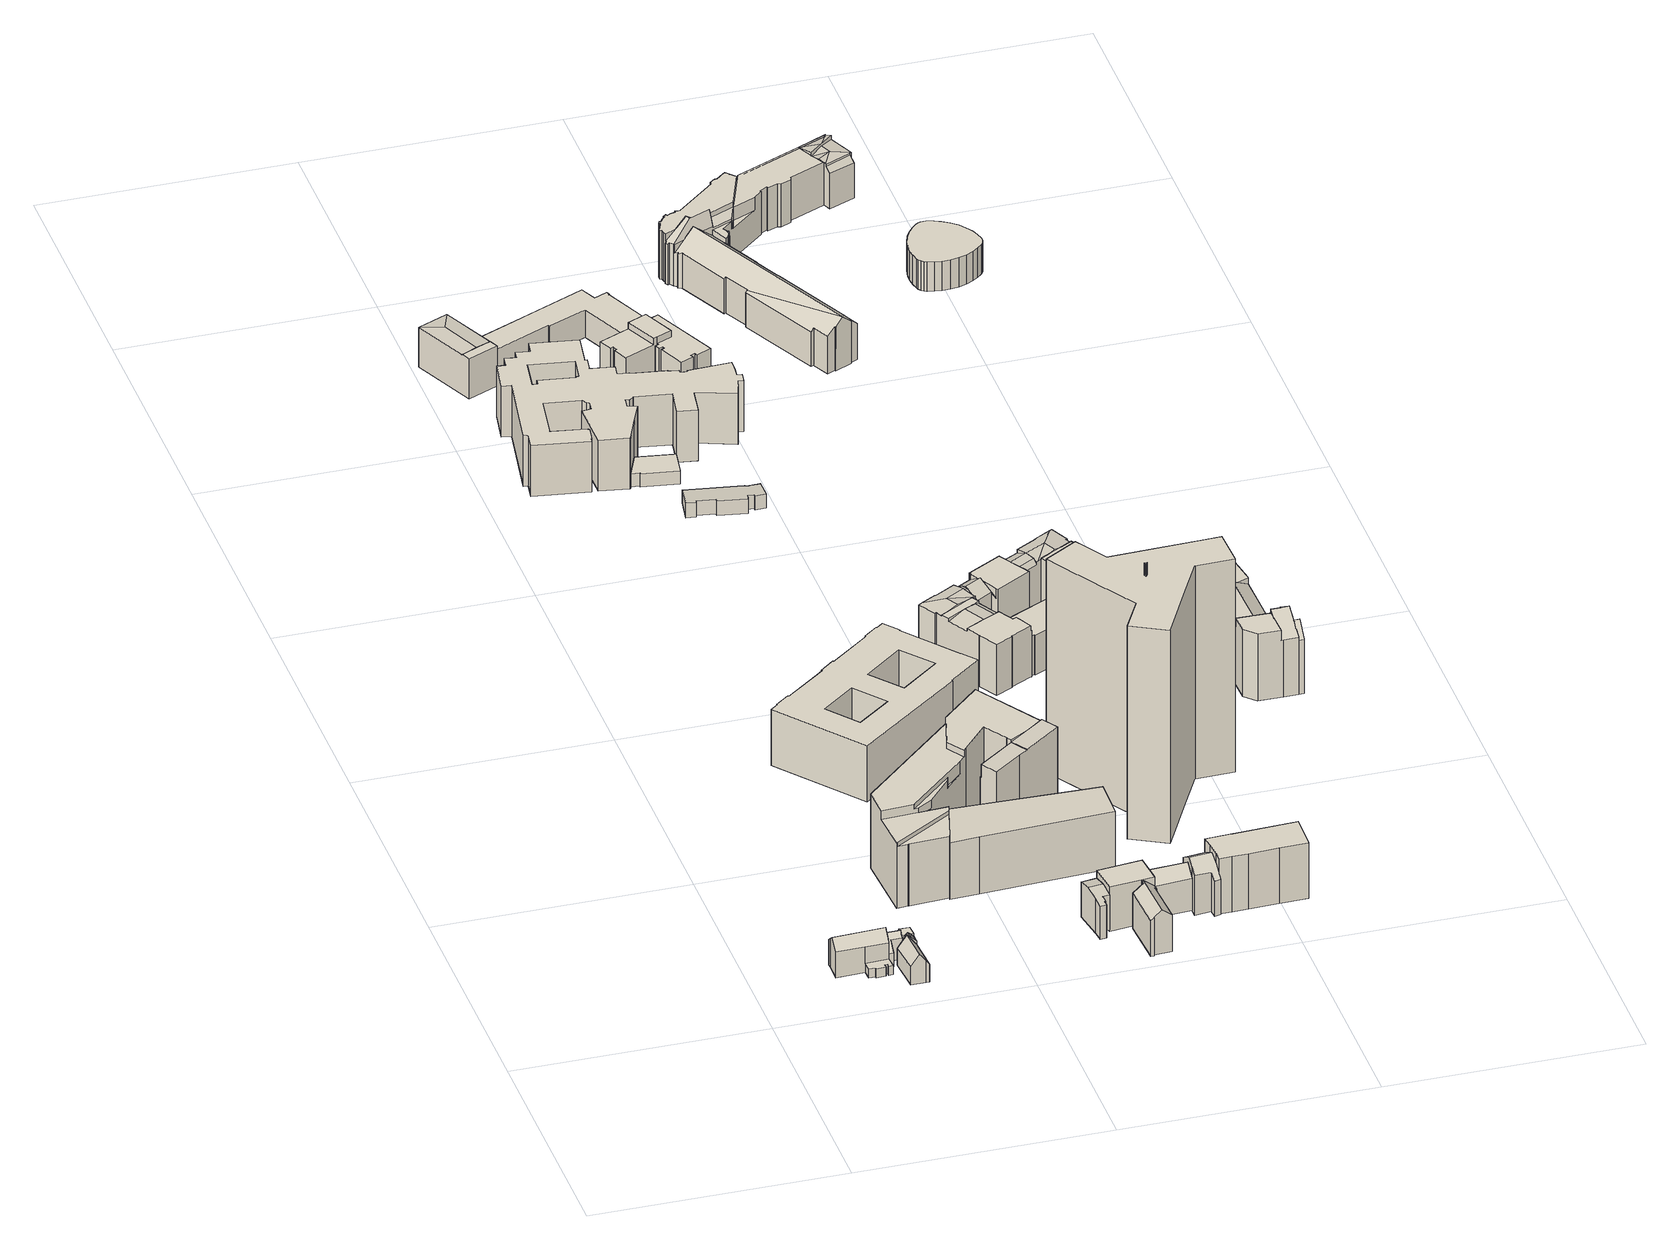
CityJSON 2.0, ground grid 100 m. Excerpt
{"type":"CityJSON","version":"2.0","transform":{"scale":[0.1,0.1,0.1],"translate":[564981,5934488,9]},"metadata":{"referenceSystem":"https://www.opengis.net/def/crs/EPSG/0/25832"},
"CityObjects":{
"building1":{"type":"Building","attributes":{"Gemeindeschluessel":"02100108","Geometrietyp2DReferenz":"3000","measuredHeight":14.69,"function":"31001_2010","roofType":"3100","storeysAboveGround":3},"address":[{"Country":"Germany","Locality":"Hamburg","ThoroughfareName":"Dragonerstall","ThoroughfareNumber":"11"}],"geometry":[{"type":"Solid","lod":"2","boundaries":[[[[0,1,2,3,4,5,6,7,8,9]],[[10,11,12,13]],[[8,14,15,9]],[[16,7,6,17]],[[17,6,5,18]],[[18,5,4,19]],[[19,4,3,20]],[[20,3,2,21]],[[21,2,1,22]],[[22,1,0,23]],[[24,25,10,13,26,27,16,17,18,19,20,21,22,23]],[[24,23,0,9,15,28]],[[16,27,29,14,8,7]],[[27,26,30,31,29]],[[30,26,13,12]],[[32,25,24,28]],[[10,25,32,33,11]],[[31,30,12,11,33]],[[31,33,32,28,15,14,29]]]]}]},
"building2":{"type":"Building","attributes":{"Gemeindeschluessel":"02100108","Geometrietyp2DReferenz":"3000","measuredHeight":12.44,"function":"31001_1010","roofType":"3100","storeysAboveGround":2},"address":[{"Country":"Germany","Locality":"Hamburg","ThoroughfareName":"Bäckerbreitergang","ThoroughfareNumber":"50"}],"geometry":[{"type":"Solid","lod":"2","boundaries":[[[[34,35,36,37,38]],[[39,37,36,40]],[[40,36,35,41]],[[42,43,39,40,41]],[[38,37,39,43,44]],[[44,43,42,45]],[[42,41,35,34,45]],[[44,45,34,38]]]]}]},
"building3":{"type":"Building","attributes":{"Gemeindeschluessel":"02100108","Geometrietyp2DReferenz":"3000","measuredHeight":11.2,"function":"31001_1010","roofType":"3100","storeysAboveGround":3},"address":[{"Country":"Germany","Locality":"Hamburg","ThoroughfareName":"Dragonerstall","ThoroughfareNumber":"9"}],"geometry":[{"type":"Solid","lod":"2","boundaries":[[[[46,47,48,49,50]],[[51,52,53,54]],[[55,56,57,58,47,59,60,61,52]],[[52,62,53]],[[51,63,64,52]],[[63,55,64]],[[65,66,55,63]],[[66,67,55]],[[68,60,59]],[[47,58,48]],[[67,56,55]],[[52,61,62]],[[69,70,71,72]],[[73,65,63,51,54,74]],[[75,76,69,72,77,78,73,74]],[[50,49,77,72,71]],[[75,74,54,53,62,61]],[[73,78,57,56,67,66,65]],[[55,52,64]],[[78,77,49,48,58,57]],[[70,69,76,79]],[[76,75,61,60,68,79]],[[59,47,46]],[[70,79,68,59,46,50,71]]]]}]},
"building4":{"type":"Building","attributes":{"Gemeindeschluessel":"02100108","Geometrietyp2DReferenz":"3000","measuredHeight":35.33,"function":"31001_2070","roofType":"1000","storeysAboveGround":9},"address":[{"Country":"Germany","Locality":"Hamburg","ThoroughfareName":"Valentinskamp","ThoroughfareNumber":"61"}],"geometry":[{"type":"Solid","lod":"2","boundaries":[[[[80,81,82,83,84,85,86,87]],[[88,89,90,91,92]],[[93,94,95,96,97]],[[98,99,100,101,102]],[[103,104,105,106,107,108]],[[109,110,111]],[[112,113,114,115,116]],[[117,118,119,120]],[[120,119,121,122]],[[122,121,123,124]],[[104,125,126,105]],[[86,127,128,87]],[[129,85,84,130]],[[130,84,83,131]],[[131,83,82,132]],[[132,82,81,133]],[[133,81,80,134]],[[110,91,90,111]],[[103,89,88,125,104]],[[135,136,137,138]],[[139,140,136,135]],[[112,97,96,113]],[[141,94,93,142]],[[101,143,102]],[[101,100,144]],[[145,108,107,146]],[[146,107,106,147]],[[148,116,115,149]],[[150,128,127,151,126,125,152]],[[153,150,152,154,118,117]],[[138,137,155,156,124,123]],[[144,100,99,157,156,155]],[[158,159,140,139,160,109,111,90,89,103,108,145]],[[141,142,148,149,161,162,158,145,146,147,163,129,130,131,132,133,134,153,117,120,122,124,156,157]],[[160,139,135,138,123,121,119,118,154,164]],[[165,166,167,143,101,144,155,137,136,140,159]],[[161,149,115,114,167,166]],[[113,96,95,98,102,143,167,114]],[[148,142,93,97,112,116]],[[141,157,99,98,95,94]],[[166,165,162,161]],[[165,159,158,162]],[[153,134,80,87,128,150]],[[129,163,151,127,86,85]],[[163,147,106,105,126,151]],[[152,125,88,92,164,154]],[[160,164,92,91,110,109]]]]}]},
"building5":{"type":"Building","attributes":{"Gemeindeschluessel":"02100108","Geometrietyp2DReferenz":"3000","measuredHeight":27.3,"function":"31001_2070","roofType":"1000","storeysAboveGround":7},"address":[{"Country":"Germany","Locality":"Hamburg","ThoroughfareName":"Valentinskamp","ThoroughfareNumber":"65"}],"geometry":[{"type":"Solid","lod":"2","boundaries":[[[[168,169,170,171]],[[171,170,172,173]],[[173,172,174,175]],[[176,177,178,179]],[[179,178,180,181]],[[181,180,182,183]],[[183,182,184,185]],[[186,187,169,168]],[[188,189,190,191]],[[177,176,191,190]],[[185,184,187,186]],[[189,188,175,174]],[[175,188,191,176,179,181,183,185,186,168,171,173]],[[189,174,172,170,169,187,184,182,180,178,177,190]]]]}]},
"building6":{"type":"Building","attributes":{"Gemeindeschluessel":"02100108","Geometrietyp2DReferenz":"3000","measuredHeight":16.18,"function":"31001_1010","roofType":"3100","storeysAboveGround":4},"address":[{"Country":"Germany","Locality":"Hamburg","ThoroughfareName":"Valentinskamp","ThoroughfareNumber":"39"}],"geometry":[{"type":"Solid","lod":"2","boundaries":[[[[192,193,194,195]],[[196,197,198,199]],[[199,198,200,201]],[[201,200,202,203]],[[194,196,199,201,203,204,205,206,195]],[[202,200,198,197,193,192,207,208,209]],[[195,206,210,207,192]],[[202,209,204,203]],[[193,197,196,194]],[[205,204,209,208,211]],[[210,206,205,211]],[[210,211,208,207]]]]}]},
"building7":{"type":"Building","attributes":{"Gemeindeschluessel":"02100108","Geometrietyp2DReferenz":"3000","measuredHeight":24.18,"function":"31001_3010","roofType":"1000","storeysAboveGround":3},"address":[{"Country":"Germany","Locality":"Hamburg","ThoroughfareName":"Dammtorwall","ThoroughfareNumber":"30"}],"geometry":[{"type":"Solid","lod":"2","boundaries":[[[[212,213,214,215,216,217,218,219,220,221,222,223,224,225,226,227,228,229,230,231,232,233,234],[235,236,237,238],[239,240,241,242]],[[243,244,245,246,247,248,249,250,251,252,253,254,255,256,257,258,259,260,261,262,263,264,265],[266,267,268,269],[270,271,272,273]],[[265,264,213,212]],[[264,263,214,213]],[[263,262,215,214]],[[262,261,216,215]],[[261,260,217,216]],[[260,259,218,217]],[[259,258,219,218]],[[258,257,220,219]],[[257,256,221,220]],[[256,255,222,221]],[[255,254,223,222]],[[254,253,224,223]],[[253,252,225,224]],[[252,251,226,225]],[[251,250,227,226]],[[250,249,228,227]],[[249,248,229,228]],[[248,247,230,229]],[[247,246,231,230]],[[246,245,232,231]],[[245,244,233,232]],[[244,243,234,233]],[[243,265,212,234]],[[269,268,236,235]],[[268,267,237,236]],[[267,266,238,237]],[[266,269,235,238]],[[273,272,240,239]],[[272,271,241,240]],[[271,270,242,241]],[[270,273,239,242]]]]}]},
"building8":{"type":"Building","attributes":{"Gemeindeschluessel":"02100108","Geometrietyp2DReferenz":"3000","measuredHeight":18.94,"function":"31001_1010","roofType":"1000","storeysAboveGround":4},"address":[{"Country":"Germany","Locality":"Hamburg","ThoroughfareName":"Valentinskamp","ThoroughfareNumber":"38"}],"geometry":[{"type":"Solid","lod":"2","boundaries":[[[[274,275,276,277]],[[277,276,278,279]],[[279,278,280,281]],[[281,280,282,283]],[[275,274,284,285]],[[285,284,283,282]],[[283,284,274,277,279,281]],[[285,282,280,278,276,275]]]]}]},
"building9":{"type":"Building","attributes":{"Gemeindeschluessel":"02100108","Geometrietyp2DReferenz":"3000","measuredHeight":18.86,"function":"31001_1010","roofType":"3100","storeysAboveGround":5},"address":[{"Country":"Germany","Locality":"Hamburg","ThoroughfareName":"Valentinskamp","ThoroughfareNumber":"38b"}],"geometry":[{"type":"Solid","lod":"2","boundaries":[[[[286,287,288,289]],[[289,288,290,279]],[[277,291,292,293]],[[293,292,294,295]],[[296,297,298,299]],[[300,296,299,286,289,279,277,293,295,301]],[[302,303,300,301,304]],[[304,301,295,294]],[[287,286,299,298]],[[297,296,300,303]],[[277,279,290,305,291]],[[304,294,292,291,305,302]],[[297,303,302,305,290,288,287,298]]]]}]},
"building10":{"type":"Building","attributes":{"Gemeindeschluessel":"02100108","Geometrietyp2DReferenz":"3000","measuredHeight":17.81,"function":"31001_1120","roofType":"3100","storeysAboveGround":4},"address":[{"Country":"Germany","Locality":"Hamburg","ThoroughfareName":"Valentinskamp","ThoroughfareNumber":"34"}],"geometry":[{"type":"Solid","lod":"2","boundaries":[[[[306,307,308,309]],[[310,311,309,308,312]],[[313,314,307,306,315]],[[315,306,309,311]],[[312,308,307,314]],[[315,311,310,313]],[[312,314,313,310]]]]}]},
"building11":{"type":"Building","attributes":{"Gemeindeschluessel":"02100106","Geometrietyp2DReferenz":"3000","measuredHeight":5.63,"function":"31001_3020","roofType":"1000","storeysAboveGround":1},"address":[{"Country":"Germany","Locality":"Hamburg","ThoroughfareName":"Jungiusstraße"}],"geometry":[{"type":"Solid","lod":"2","boundaries":[[[[316,317,318,319]],[[319,318,320,321]],[[321,320,322,323]],[[323,322,324,325]],[[325,324,326,327]],[[317,316,327,326]],[[327,316,319,321,323,325]],[[317,326,324,322,320,318]]]]}]},
"building12":{"type":"Building","attributes":{"name":"Fakultät für Mathematik, Informatik und Naturwissenschaften","Gemeindeschluessel":"02100106","Geometrietyp2DReferenz":"3000","measuredHeight":21.93,"function":"31001_3020","roofType":"1000","storeysAboveGround":4},"address":[{"Country":"Germany","Locality":"Hamburg","ThoroughfareName":"Jungiusstraße","ThoroughfareNumber":"9"}],"geometry":[{"type":"Solid","lod":"2","boundaries":[[[[328,329,330,331]],[[329,332,333,330]],[[334,335,331,330,333,336,337,338,339,340,341,342,343,344,345,346,347,348,349,350,351,352,353,354,355,356,357,358,359,360,361,362,363,364,365,366,367,368,369,370,371,372,373,374,375,376,377,378,379,380,381,382,383,384,385,386,387,388,389,390,391],[392,393,394,395,396,397,398,399]],[[400,401,402,403,404,405,406,407,408,409,410,411,412,413,414,415,416,417,418,419,420,421,422,423,424,425,426,427,428,429,430,431,432,433,434,435,436,437,438,439,440,441,442,443,444,445,446,447,448,449,450,451,452,453,454,455,332,329,328,456,457],[458,459,460,461,462,463,464,465]],[[457,456,335,334]],[[456,328,331,335]],[[332,455,336,333]],[[455,454,337,336]],[[454,453,338,337]],[[453,452,339,338]],[[452,451,340,339]],[[451,450,341,340]],[[450,449,342,341]],[[449,448,343,342]],[[448,447,344,343]],[[447,446,345,344]],[[446,445,346,345]],[[445,444,347,346]],[[444,443,348,347]],[[443,442,349,348]],[[442,441,350,349]],[[441,440,351,350]],[[440,439,352,351]],[[439,438,353,352]],[[438,437,354,353]],[[437,436,355,354]],[[436,435,356,355]],[[435,434,357,356]],[[434,433,358,357]],[[433,432,359,358]],[[432,431,360,359]],[[431,430,361,360]],[[430,429,362,361]],[[429,428,363,362]],[[428,427,364,363]],[[427,426,365,364]],[[426,425,366,365]],[[425,424,367,366]],[[424,423,368,367]],[[423,422,369,368]],[[422,421,370,369]],[[421,420,371,370]],[[420,419,372,371]],[[419,418,373,372]],[[418,417,374,373]],[[417,416,375,374]],[[416,415,376,375]],[[415,414,377,376]],[[414,413,378,377]],[[413,412,379,378]],[[412,411,380,379]],[[411,410,381,380]],[[410,409,382,381]],[[409,408,383,382]],[[408,407,384,383]],[[407,406,385,384]],[[406,405,386,385]],[[405,404,387,386]],[[404,403,388,387]],[[403,402,389,388]],[[402,401,390,389]],[[401,400,391,390]],[[400,457,334,391]],[[465,464,393,392]],[[464,463,394,393]],[[463,462,395,394]],[[462,461,396,395]],[[461,460,397,396]],[[460,459,398,397]],[[459,458,399,398]],[[458,465,392,399]]]]}]},
"building13":{"type":"Building","attributes":{"Gemeindeschluessel":"02100108","Geometrietyp2DReferenz":"3000","measuredHeight":20.85,"function":"31001_1010","roofType":"3100","storeysAboveGround":5},"address":[{"Country":"Germany","Locality":"Hamburg","ThoroughfareName":"Valentinskamp","ThoroughfareNumber":"32"}],"geometry":[{"type":"Solid","lod":"2","boundaries":[[[[466,467,468,469]],[[470,471,472,473]],[[474,475,476,477]],[[477,476,478,479]],[[466,469,480,470,473,481,474,477,479]],[[478,476,475,482,483,484,468,467]],[[482,475,474,481]],[[481,473,472,483,482]],[[478,467,466,479]],[[480,469,468,484,485]],[[471,470,480,485]],[[471,485,484,483,472]]]]}]},
"building14":{"type":"Building","attributes":{"Gemeindeschluessel":"02100106","Geometrietyp2DReferenz":"3000","measuredHeight":18.87,"function":"31001_3020","roofType":"1000","storeysAboveGround":4},"address":[{"Country":"Germany","Locality":"Hamburg","ThoroughfareName":"Jungiusstraße","ThoroughfareNumber":"11"}],"geometry":[{"type":"Solid","lod":"2","boundaries":[[[[486,487,488,489]],[[490,491,492,493]],[[494,495,496,497]],[[497,496,498,499]],[[500,501,502,503]],[[503,502,504,505]],[[505,504,506,507]],[[507,506,508,509]],[[509,508,510,511]],[[512,513,514]],[[515,516,517,518,519,520]],[[487,521,522,523,524,525,526,488]],[[527,528,529,530,531,532,533,534]],[[535,514,513,536]],[[537,516,515]],[[520,519,538]],[[539,518,517,540]],[[541,542,543,544]],[[544,543,545,546]],[[547,548,549,550]],[[551,524,523,552]],[[552,523,522,553]],[[553,522,521,554]],[[554,521,487,486]],[[555,531,530,556]],[[556,530,529,557]],[[525,527,534,526]],[[558,559,560,561]],[[562,563,564,565]],[[565,564,566,567]],[[567,566,568,569]],[[569,568,570,571]],[[571,570,572,573]],[[573,572,574,575]],[[575,574,576,577]],[[577,576,578,579]],[[579,578,559,558]],[[537,515,580,512,514]],[[581,513,512,580,520,538,582,583]],[[540,517,516,537,514,535]],[[562,565,567,569,571,573,575,577,579,558,561,584,551,552,553,554,486,489,585,490,493,586,547,550,587,539,540,535,536,588,589,541,544,546,590,591,494,497,499,500,503,505,507,509,511,592]],[[593,549,548,594,492,491,595,510,508,506,504,502,501,498,496,495,596,597,598,599,600]],[[601,602,545,543,542,603]],[[604,605,555,556,557,560,559,578,576,574,572,570,568,566,564,563]],[[588,536,513,581]],[[600,599,589,588,581]],[[549,593,583,582,587,550]],[[545,602,590,546]],[[601,603,598,597]],[[594,548,547,586]],[[597,596,591,590,602,601]],[[492,594,586,493]],[[498,501,500,499]],[[605,604,592,511,510]],[[604,563,562,592]],[[584,561,560,557,529,528]],[[510,595,532,531,555,605]],[[490,585,533,532,595,491]],[[596,495,494,591]],[[551,584,528,527,525,524]],[[585,489,488,526,534,533]],[[541,589,599,598,603,542]],[[593,600,581,583]],[[539,587,582,538,519,518]],[[515,520,580]]]]}]},
"building15":{"type":"Building","attributes":{"Gemeindeschluessel":"02100106","Geometrietyp2DReferenz":"3000","measuredHeight":6.31,"function":"31001_3060","roofType":"1000","storeysAboveGround":2},"address":[{"Country":"Germany","Locality":"Hamburg","ThoroughfareName":"Jungiusstraße","ThoroughfareNumber":"3"}],"geometry":[{"type":"Solid","lod":"2","boundaries":[[[[606,607,608,609]],[[609,608,610,611]],[[611,610,612,613]],[[613,612,614,615]],[[615,614,616,617]],[[618,619,620,621]],[[621,620,622,623]],[[624,625,626,627]],[[628,629,630,631]],[[632,633,634,635]],[[626,625,634,633,622,620,619,636,616,614,612,610,608,607,630,629]],[[637,618,621,623,632,635,624,627,628,631,606,609,611,613,615,617]],[[628,627,626,629]],[[624,635,634,625]],[[632,623,622,633]],[[618,637,636,619]],[[637,617,616,636]],[[606,631,630,607]]]]}]},
"building16":{"type":"Building","attributes":{"Gemeindeschluessel":"02100108","Geometrietyp2DReferenz":"3000","measuredHeight":23.85,"function":"31001_1120","roofType":"1000","storeysAboveGround":7},"address":[{"Country":"Germany","Locality":"Hamburg","ThoroughfareName":"Valentinskamp","ThoroughfareNumber":"30"}],"geometry":[{"type":"Solid","lod":"2","boundaries":[[[[638,639,640,641]],[[642,643,644,645]],[[645,644,646,647]],[[647,646,648,649]],[[649,648,650,651]],[[652,653,654,655]],[[650,648,646,644,643,656,640,639,654,653]],[[657,642,645,647,649,651,652,655,638,641]],[[652,651,650,653]],[[642,657,656,643]],[[657,641,640,656]],[[638,655,654,639]]]]}]},
"building17":{"type":"Building","attributes":{"Gemeindeschluessel":"02100108","Geometrietyp2DReferenz":"3000","measuredHeight":97.2,"function":"31001_2010","roofType":"1000","storeysAboveGround":26},"address":[{"Country":"Germany","Locality":"Hamburg","ThoroughfareName":"Dammtorwall","ThoroughfareNumber":"15"}],"geometry":[{"type":"Solid","lod":"2","boundaries":[[[[658,659,660]],[[661,662,663,664]],[[665,666,667,668]],[[669,660,659,670]],[[670,659,658,671]],[[671,658,660,669]],[[672,673,674,675]],[[676,677,678,679,680,681,662,661]],[[665,682,683,684,685,686,687,688,689,666]],[[690,691,692,693,673,672,694,695,696,697]],[[685,684,683,682,665,668,678,677,676,661,664,698,697,696,695,694,672,675]],[[681,680,679,667,666,689,688,687,686,674,673,693,692,691,690,699,663,662],[670,671,669]],[[685,675,674,686]],[[667,679,678,668]],[[699,690,697,698,664,663]]]]}]},
"building18":{"type":"Building","attributes":{"name":"Finanzamt","Gemeindeschluessel":"02100108","Geometrietyp2DReferenz":"3000","measuredHeight":22.95,"function":"31001_3010","roofType":"1000","storeysAboveGround":5},"address":[{"Country":"Germany","Locality":"Hamburg","ThoroughfareName":"Dammtorwall","ThoroughfareNumber":"16"}],"geometry":[{"type":"Solid","lod":"2","boundaries":[[[[700,701,702,703,704,705,706,707]],[[705,708,709,710,711,712,706]],[[713,714,715,716,717,718,719,720,721,722,703,723]],[[724,725,726,727,714,728]],[[729,730,708,705]],[[704,721,729,705]],[[731,732,733,734,735,736,737,738,739,740,741,742,743,725,744]],[[726,742,745,746,716,727]],[[747,748,749,750]],[[751,752,753,754,755,756,757,758,759]],[[760,761,762,763,752,748,747]],[[764,765,766,762,761]],[[745,767,768,746]],[[769,770,771]],[[772,773,774,775,776,777,778]],[[779,780,781,782,783,774,773]],[[784,785,786,781,780]],[[787,788,789,790,791,792,793]],[[782,794,786,795,796,789,788]],[[797,798,799,800,789,796]],[[800,801,802,803,804,805,790,789]],[[806,807,808,809,810,811,812,813,814,815,816,817]],[[818,819,820,821,822,823,810,809]],[[810,823,824,825,826,827,811]],[[828,829,830]],[[831,701,700,832]],[[832,700,707,833]],[[834,712,711,835]],[[702,723,703]],[[721,720,729]],[[714,713,728]],[[724,744,725]],[[771,737,736,769]],[[836,735,734,837]],[[837,734,733,838]],[[838,733,732,839]],[[839,732,731,840]],[[841,758,757,842]],[[766,765,843]],[[829,843,765,764,830]],[[828,844,843,829]],[[845,846,847,848]],[[848,847,849,778,850]],[[778,849,772]],[[755,851,756]],[[852,853,846,845]],[[854,855,856,857]],[[857,856,858,859]],[[859,858,860,861]],[[862,863,864,865]],[[865,864,866,867]],[[850,778,777,868]],[[868,777,776,869]],[[870,792,791,871]],[[785,795,786]],[[798,872,799]],[[801,873,802]],[[826,874,827]],[[812,875,813]],[[876,805,804,877]],[[877,804,803,878]],[[879,816,815,880]],[[880,815,814,881]],[[882,808,807,883]],[[884,806,817,885]],[[886,822,821,887]],[[887,821,820,888]],[[888,820,819,889]],[[889,819,818,890]],[[891,825,824,892]],[[893,894,895,896]],[[897,898,899,840,731,744,724,728,713,723,702,701,831]],[[900,901,902,903,797,796,795,785,784,904]],[[854,905,906,907,883,807,806,884,908,909,855]],[[910,911,912,881,814,813,875,913,872,798,797,903]],[[709,708,730,729,720,830,764,761,760,747,750,710]],[[887,888,889,890,914,882,883,907,906,905,854,857,859,861,915,916,836,837,838,839,840,899,898,897,831,832,833,917,834,835,918,919,841,842,920,852,845,848,850,868,869,921,870,871,922,876,877,878,923,924,925,891,892,926,886],[912,911,910,903,902,901,900,927,893,896,928,929,930,931,932,933,934,935,936,862,865,867,937,938,939,940,879,880,881]],[[941,766,843,844,942,943,944,945,754,753]],[[866,864,863,946,947,948,860,858,856,855,909,908,884,885,949,950,951]],[[711,710,750,749,759,758,841,919,918,835]],[[932,931,930,929,942,844,828,830,720,719]],[[718,768,767,740,739,935,934,933,932,719]],[[752,751,759,749,748]],[[739,738,946,863,862,936,935]],[[836,916,915,861,860,948,770,769,736,735]],[[763,762,766,941,753,752]],[[951,950,949,885,817,816,879,940,939,938,937]],[[774,783,782,788,787,793,775]],[[802,873,952,874,826,825,891,925,924,923,878,803]],[[928,896,895,953,943,942,929]],[[823,822,886,926,892,824]],[[882,914,890,818,809,808]],[[811,827,954,812]],[[955,801,800,799]],[[791,790,805,876,922,871]],[[781,786,794,782]],[[773,779,773,772]],[[776,775,793,792,870,921,869]],[[867,866,951,937]],[[953,956,945,944,943]],[[957,894,893,927,900,904]],[[958,904,784,780,779]],[[945,959,755,754]],[[757,756,851,853,852,920,842]],[[737,771,770,948,947,946,738]],[[741,740,767,745,742]],[[743,742,726,725]],[[727,716,715,714]],[[746,768,718,717,716]],[[722,721,704,703]],[[707,706,712,834,917,833]],[[913,875,812,954,827,874,952,873,801,955,799,872]],[[853,851,755,959,945,956,953,895,894,957,904,958,779,773,772,849,847,846]]]]}]},
"building19":{"type":"Building","attributes":{"name":"Bucerius Law School","Gemeindeschluessel":"02100108","Geometrietyp2DReferenz":"3000","measuredHeight":24.44,"function":"31001_3020","roofType":"3100","storeysAboveGround":3},"address":[{"Country":"Germany","Locality":"Hamburg","ThoroughfareName":"Jungiusstraße","ThoroughfareNumber":"6"}],"geometry":[{"type":"Solid","lod":"2","boundaries":[[[[960,961,962,963,964,965,966]],[[963,967,968,969]],[[962,970,967,963]],[[971,972,973,974,970]],[[975,976,977,978,979,980,981,982]],[[983,984,985,986]],[[987,983,986]],[[988,989,990]],[[991,992,988,990]],[[993,994,995,996,988,997]],[[998,999,1000,1001]],[[1002,984,983]],[[1003,989,988,996]],[[1004,1005,1006,1007]],[[1008,1009,1010,1011]],[[1011,1010,1012,1013]],[[1014,1015,1016,1017]],[[1017,1016,1018,1019]],[[1020,1021,1022,1023]],[[1023,1022,1024,1025]],[[1025,1024,1026,1027]],[[1027,1026,1028,1029]],[[966,965,1030]],[[1031,1032,1033,1034]],[[1034,1033,1035,1036]],[[1037,1038,1039,1040]],[[1041,1042,1043,1044,1045]],[[1046,1047,1048,1049]],[[1050,1051,1052,1053]],[[1053,1052,1054,1055]],[[970,974,967]],[[1056,1057,1058,1059]],[[1059,1058,1060,1061]],[[1061,1060,1062,1063]],[[1063,1062,1064,1065]],[[1065,1064,1066,1067]],[[1067,1066,1068,1069]],[[1069,1068,1070,1071]],[[1071,1070,1072,1073]],[[1074,1075,1076,1077]],[[1077,1076,1078,1079]],[[1079,1078,1080,1081]],[[1082,979,978,1083]],[[1083,978,977,1084]],[[1084,977,976,1085]],[[1085,976,975,1086]],[[1086,975,982,1087]],[[1088,1089,1090,1091]],[[1091,1090,1092,1093]],[[1093,1092,1094,1095]],[[1095,1094,1096,1097]],[[1098,1099,1100,1101]],[[1005,1102,1103,1006]],[[1104,1105,1106,1107]],[[1107,1106,1108,1109]],[[1110,1111,1112,1113]],[[1113,1112,1114,1115]],[[990,1116,991]],[[1117,1118,1119]],[[1120,1121,1122,1123]],[[1123,1122,1124,1125]],[[1126,1127,1128,1129]],[[1129,1128,1130,1131]],[[1131,1130,1132,1133]],[[1133,1132,1134,1135]],[[1116,987,986]],[[1136,996,995,1137]],[[1000,994,993,1001]],[[1138,999,998,1139]],[[1140,1141,1142,1143]],[[1144,1145,1146,1147]],[[1148,1149,1150,1151]],[[1152,1153,1154,1155]],[[1155,1154,1149,1148]],[[1156,1157,1158,1159]],[[1160,1161,1162,1163]],[[1163,1162,1164,1165]],[[1165,1164,1166,1167]],[[1007,1168,1169,1004]],[[1101,1100,1102,1005,1004,1169,1075,1074]],[[1170,1171,1111,1110,1172,1173,1042,1041]],[[1135,1134,1174,985,984,1002,1003,996,1136]],[[1175,1120,1123,1125,1104,1107,1109,1098,1101,1074,1077,1079,1081,1176,1177,1088,1091,1093,1095,1097,1046,1049,1056,1059,1061,1063,1065,1067,1069,1071,1073,1082,1083,1084,1085,1086,1087,1050,1053,1055,1031,1034,1036,1178,1152,1155,1148,1151,1179,1180,1140,1143,1008,1011,1013,1144,1147,1014,1017,1019,1156,1159,1020,1023,1025,1027,1029,1037,1040,1160,1163,1165,1167,1172,1110,1113,1115,1126,1129,1131,1133,1135,1136,1137,1138,1139]],[[1181,1182,1183,1184,968,1185,1043,1042,1173,1166,1164,1162,1161,1039,1038,1028,1026,1024,1022,1021,1158,1157,1018,1016,1015,1146,1145,1012,1010,1009,1142,1141]],[[1054,1052,1051,981,980,1186,966,1030,1035,1033,1032]],[[1048,1047,1187,1188,960,1186,980,1072,1070,1068,1066,1064,1062,1060,1058,1057]],[[1189,1096,1094,1092,1090,1089,1190,1191,1080,1078,1076,1075,1169,1168,1192]],[[1108,1106,1105,1124,1122,1121,1118,1117,991,1116,986,1193,1044,1103,1102,1100,1099]],[[1178,1036,1035,1030,965,964,1194]],[[1175,1139,998,1001,993,997,1195]],[[1179,1151,1150,1196,1183,1182]],[[1138,1137,995,994,1000,999]],[[991,1117,992]],[[1116,990,989,1003,1002,983,987]],[[1120,1175,1195,1119,1118,1121]],[[1127,1126,1115,1114]],[[1124,1105,1104,1125]],[[1197,1193,986,985,1174]],[[1045,1044,1193,1197,1171,1170]],[[1108,1099,1098,1109]],[[1189,1192,1188,1187]],[[1190,1089,1088,1177]],[[1191,1190,1177,1176]],[[1080,1191,1176,1081]],[[1082,1073,1072,980,979]],[[1050,1087,982,981,1051]],[[1048,1057,1056,1049]],[[1046,1097,1096,1189,1187,1047]],[[973,972,1168,1007,1006,1103,1044,1043,1185]],[[1166,1173,1172,1167]],[[1039,1161,1160,1040]],[[1054,1032,1031,1055]],[[960,966,1186]],[[1188,1192,1168,972,971,961,960]],[[971,970,962,961]],[[1153,1152,1178,1194]],[[968,1184,969]],[[1181,1141,1140,1180]],[[1182,1181,1180,1179]],[[1184,1183,1196]],[[1185,968,967,974,973]],[[1028,1038,1037,1029]],[[1158,1021,1020,1159]],[[1018,1157,1156,1019]],[[1146,1015,1014,1147]],[[1012,1145,1144,1013]],[[1142,1009,1008,1143]],[[1117,1119,1195,997,988,992]],[[1197,1174,1134,1132,1130,1128,1127,1114,1112,1111,1171]],[[1045,1170,1041]],[[1184,1196,1150,1149,1154,1153,1194,964,963,969]]]]}]},
"building20":{"type":"Building","attributes":{"Gemeindeschluessel":"02100108","Geometrietyp2DReferenz":"3000","measuredHeight":30.72,"function":"31001_3010","roofType":"3100","storeysAboveGround":5},"address":[{"Country":"Germany","Locality":"Hamburg","ThoroughfareName":"Caffamacherreihe","ThoroughfareNumber":"20"}],"geometry":[{"type":"Solid","lod":"2","boundaries":[[[[1198,1199,1200,1201,1202,1203,1204,1205,1206]],[[1207,1208,1209,1210,1211]],[[1212,1213,1214]],[[1215,1204,1203,1216]],[[1216,1203,1202,1217]],[[1217,1202,1201,1218]],[[1219,1199,1198]],[[1206,1205,1220]],[[1221,1222,1223]],[[1223,1224,1225]],[[1226,1227,1228]],[[1229,1230,1231,1232]],[[1233,1234,1235,1236]],[[1236,1235,1237,1238]],[[1214,1239,1240,1241,1212]],[[1226,1240,1239]],[[1207,1242,1208]],[[1243,1244,1245,1246]],[[1247,1248,1249,1250]],[[1212,1241,1251,1213]],[[1252,1237,1235,1234,1253,1254,1255]],[[1256,1243,1246,1257,1229,1232,1215,1216,1217,1218,1258,1259,1233,1236,1238,1260,1261,1262,1247,1250]],[[1220,1205,1204,1215,1232,1231,1222,1221]],[[1262,1261,1225,1224,1239,1214,1213,1251,1263,1264,1265]],[[1245,1244,1242,1207,1266,1263,1251,1241,1240,1226,1228,1267]],[[1260,1238,1237,1252,1268,1269]],[[1259,1258,1254,1253]],[[1266,1207,1211]],[[1256,1250,1249,1210,1209]],[[1248,1247,1262,1265]],[[1243,1256,1209,1208,1242,1244]],[[1264,1263,1266]],[[1245,1267,1257,1246]],[[1233,1259,1253,1234]],[[1225,1261,1260,1269]],[[1229,1257,1267,1228,1227,1230]],[[1198,1206,1270]],[[1252,1255,1200,1199,1219,1268]],[[1258,1218,1201,1200,1255,1254]],[[1264,1266,1211,1210,1249,1248,1265]],[[1223,1225,1269,1268,1219,1198,1270]],[[1231,1230,1227,1226,1239,1224,1223,1222]],[[1223,1270,1206,1220,1221]]]]}]},
"building21":{"type":"Building","attributes":{"Gemeindeschluessel":"02100108","Geometrietyp2DReferenz":"3000","measuredHeight":12.59,"function":"31001_3020","roofType":"1000","storeysAboveGround":2},"address":[{"Country":"Germany","Locality":"Hamburg","ThoroughfareName":"Jungiusstraße"}],"geometry":[{"type":"Solid","lod":"2","boundaries":[[[[1271,1272,1273,1274,1275,1276,1277,1278,1279,1280,1281,1282,1283,1284,1285,1286,1287,1288,1289,1290,1291,1292,1293,1294,1295,1296,1297,1298,1299,1300,1301,1302,1303,1304,1305,1306]],[[1307,1308,1309,1310,1311,1312,1313,1314,1315,1316,1317,1318,1319,1320,1321,1322,1323,1324,1325,1326,1327,1328,1329,1330,1331,1332,1333,1334,1335,1336,1337,1338,1339,1340,1341,1342]],[[1307,1306,1305,1308]],[[1308,1305,1304,1309]],[[1309,1304,1303,1310]],[[1310,1303,1302,1311]],[[1311,1302,1301,1312]],[[1312,1301,1300,1313]],[[1313,1300,1299,1314]],[[1314,1299,1298,1315]],[[1315,1298,1297,1316]],[[1316,1297,1296,1317]],[[1317,1296,1295,1318]],[[1318,1295,1294,1319]],[[1319,1294,1293,1320]],[[1320,1293,1292,1321]],[[1321,1292,1291,1322]],[[1322,1291,1290,1323]],[[1323,1290,1289,1324]],[[1324,1289,1288,1325]],[[1325,1288,1287,1326]],[[1326,1287,1286,1327]],[[1327,1286,1285,1328]],[[1328,1285,1284,1329]],[[1329,1284,1283,1330]],[[1330,1283,1282,1331]],[[1331,1282,1281,1332]],[[1332,1281,1280,1333]],[[1333,1280,1279,1334]],[[1334,1279,1278,1335]],[[1335,1278,1277,1336]],[[1336,1277,1276,1337]],[[1337,1276,1275,1338]],[[1338,1275,1274,1339]],[[1339,1274,1273,1340]],[[1340,1273,1272,1341]],[[1341,1272,1271,1342]],[[1342,1271,1306,1307]]]]}]}
},
"vertices":[
[398,120,117],[424,120,117],[424,113,117],[462,115,117],[461,127,117],[473,127,117],[473,115,117],[489,116,117],[487,162,117],[397,158,117],[285,230,78],[285,230,200],[285,245,188],[285,245,78],[487,162,187],[397,158,187],[489,116,78],[473,115,78],[473,127,78],[461,127,78],[462,115,78],[424,113,78],[424,120,78],[398,120,78],[397,158,78],[285,155,78],[488,254,78],[487,171,78],[397,158,188],[487,171,195],[488,254,188],[488,208,225],[285,155,189],[285,199,225],
[566,37,199],[591,37,166],[603,37,149],[596,178,149],[560,178,199],[596,178,75],[603,37,75],[591,37,75],[532,36,75],[522,177,75],[522,177,147],[532,36,152],
[552,233,185],[552,243,176],[552,255,166],[488,254,166],[488,232,185],[573,178,186],[563,210,176],[551,179,165],[551,177,165],[584,210,176],[595,211,176],[593,255,176],[552,255,176],[551,222,176],[551,210,176],[552,210,176],[552,210,165],[574,178,186],[573,210,186],[596,178,165],[596,179,165],[595,211,165],[551,210,166],[507,171,74],[507,171,133],[487,171,133],[487,171,74],[596,178,74],[551,177,74],[552,210,74],[508,210,74],[488,254,74],[593,255,74],[508,210,166],
[679,560,328],[683,560,328],[837,567,328],[839,573,328],[840,578,328],[841,578,328],[876,707,328],[638,558,328],[769,730,362],[830,768,362],[922,874,362],[928,894,362],[752,729,362],[1099,848,383],[1204,913,395],[1239,935,398],[1198,999,398],[1059,911,383],[1239,935,400],[1381,1024,415],[1341,1088,415],[1272,1045,408],[1198,999,400],[830,768,328],[769,730,328],[883,735,328],[885,742,328],[871,742,328],[808,743,328],[992,955,328],[928,894,328],[922,874,328],[1059,911,328],[1198,999,328],[1187,1017,328],[1155,992,328],[1056,916,328],[621,841,62],[621,841,381],[643,862,381],[643,862,62],[658,876,381],[658,876,62],[840,1048,381],[840,1048,62],[769,730,344],[883,735,344],[876,707,344],[638,558,344],[841,578,62],[840,578,62],[839,573,62],[837,567,62],[683,560,62],[679,560,62],[970,1051,381],[970,1051,408],[1014,1211,408],[1014,1211,381],[1015,981,381],[1015,981,408],[1204,913,62],[1099,848,62],[1198,999,408],[1341,1088,408],[808,743,62],[871,742,62],[885,742,62],[1056,916,62],[1155,992,62],[634,558,344],[882,731,344],[626,723,344],[634,558,62],[626,723,381],[1171,1359,408],[1171,1359,62],[1381,1024,62],[1025,993,62],[1025,993,408],[992,955,381],[1188,1017,62],[1128,1112,62],[882,731,62],[752,729,381],[1128,1112,408],[1188,1017,408],[1187,1017,408],
[837,567,56],[837,567,301],[839,573,302],[839,573,56],[840,578,303],[840,578,56],[841,578,303],[841,578,56],[1465,732,56],[1465,732,324],[1467,697,318],[1467,697,56],[1467,693,317],[1467,693,56],[1470,628,307],[1470,628,56],[1471,596,301],[1471,596,56],[951,572,56],[951,572,301],[882,731,56],[882,731,328],[885,742,330],[885,742,56],
[1333,203,210],[1306,200,210],[1306,200,59],[1333,203,59],[1310,175,59],[1310,175,205],[1305,174,205],[1305,174,59],[1307,156,202],[1307,156,59],[1283,153,202],[1283,153,59],[1278,197,59],[1259,317,59],[1320,324,59],[1327,264,221],[1268,257,221],[1278,197,210],[1320,324,210],[1259,317,210],
[722,1805,54],[779,1851,54],[782,1848,54],[942,1975,54],[939,1978,54],[993,2021,54],[995,2018,54],[1023,2040,54],[1071,1981,54],[1068,1979,54],[1236,1767,54],[1238,1769,54],[1286,1709,54],[1155,1606,54],[1158,1602,54],[737,1276,54],[474,1608,54],[504,1631,54],[502,1634,54],[557,1677,54],[560,1673,54],[697,1779,54],[725,1801,54],[976,1605,54],[1131,1729,54],[1030,1855,54],[875,1731,54],[758,1431,54],[893,1536,54],[795,1662,54],[660,1556,54],[725,1801,296],[697,1779,296],[560,1673,296],[557,1677,296],[502,1634,296],[504,1631,296],[474,1608,296],[737,1276,296],[1158,1602,296],[1155,1606,296],[1286,1709,296],[1238,1769,296],[1236,1767,296],[1068,1979,296],[1071,1981,296],[1023,2040,296],[995,2018,296],[993,2021,296],[939,1978,296],[942,1975,296],[782,1848,296],[779,1851,296],[722,1805,296],[875,1731,296],[1030,1855,296],[1131,1729,296],[976,1605,296],[660,1556,296],[795,1662,296],[893,1536,296],[758,1431,296],
[1506,242,54],[1506,242,244],[1508,222,244],[1508,222,54],[1457,217,244],[1457,217,54],[1333,203,244],[1333,203,54],[1320,324,244],[1320,324,54],[1497,343,54],[1497,343,244],
[1418,198,54],[1418,198,206],[1458,200,239],[1458,200,54],[1457,217,239],[1508,222,206],[1509,199,206],[1509,199,54],[1502,199,212],[1502,199,54],[1441,1,54],[1441,1,217],[1428,1,206],[1428,1,54],[1441,5,54],[1511,8,54],[1473,6,243],[1441,5,217],[1511,8,212],[1463,217,243],
[1506,242,52],[1497,343,52],[1656,353,52],[1659,253,52],[1657,303,230],[1659,253,190],[1656,353,189],[1502,293,230],[1497,343,189],[1506,242,189],
[558,3621,60],[558,3621,116],[709,3597,116],[709,3597,60],[691,3484,116],[691,3484,60],[546,3508,116],[546,3508,60],[547,3512,116],[547,3512,60],[513,3517,116],[513,3517,60],
[162,3976,273],[184,4111,273],[184,4111,54],[162,3976,54],[218,4106,273],[218,4106,54],[145,3640,54],[199,3970,54],[225,4151,54],[270,4143,54],[275,4178,54],[330,4169,54],[339,4221,54],[522,4191,54],[500,4056,54],[510,4054,54],[501,3998,54],[594,3983,54],[586,3937,54],[630,3929,54],[630,3926,54],[768,3904,54],[768,3901,54],[809,3894,54],[807,3881,54],[835,3877,54],[836,3884,54],[1006,3890,54],[1004,3847,54],[999,3806,54],[1020,3802,54],[1013,3762,54],[992,3766,54],[982,3726,54],[969,3686,54],[817,3739,54],[799,3622,54],[723,3634,54],[741,3750,54],[597,3773,54],[597,3768,54],[581,3758,54],[566,3760,54],[560,3722,54],[596,3708,54],[558,3621,54],[513,3517,54],[511,3513,54],[396,3532,54],[393,3736,54],[430,3739,54],[437,3780,54],[426,3782,54],[415,3802,54],[274,3825,54],[244,3639,54],[382,3616,54],[381,3611,54],[386,3611,54],[376,3547,54],[374,3547,54],[371,3532,54],[152,3568,54],[163,3637,54],[293,3953,54],[297,3978,54],[438,3956,54],[439,3961,54],[450,3960,54],[465,4059,54],[292,4086,54],[272,3956,54],[163,3637,273],[152,3568,273],[371,3532,273],[374,3547,273],[376,3547,273],[386,3611,273],[381,3611,273],[382,3616,273],[244,3639,273],[274,3825,273],[415,3802,273],[426,3782,273],[437,3780,273],[430,3739,273],[393,3736,273],[396,3532,273],[511,3513,273],[513,3517,273],[558,3621,273],[596,3708,273],[560,3722,273],[566,3760,273],[581,3758,273],[597,3768,273],[597,3773,273],[741,3750,273],[723,3634,273],[799,3622,273],[817,3739,273],[969,3686,273],[982,3726,273],[992,3766,273],[1013,3762,273],[1020,3802,273],[999,3806,273],[1004,3847,273],[1006,3890,273],[836,3884,273],[835,3877,273],[807,3881,273],[809,3894,273],[768,3901,273],[768,3904,273],[630,3926,273],[630,3929,273],[586,3937,273],[594,3983,273],[501,3998,273],[510,4054,273],[500,4056,273],[522,4191,273],[339,4221,273],[330,4169,273],[275,4178,273],[270,4143,273],[225,4151,273],[199,3970,273],[145,3640,273],[272,3956,273],[292,4086,273],[465,4059,273],[450,3960,273],[439,3961,273],[438,3956,273],[297,3978,273],[293,3953,273],
[1660,224,49],[1660,224,220],[1659,253,237],[1659,253,49],[1739,362,49],[1739,362,219],[1744,318,246],[1744,318,49],[1752,201,49],[1752,201,200],[1728,197,199],[1728,197,49],[1724,230,219],[1724,230,49],[1656,353,49],[1751,256,49],[1751,256,233],[1747,298,258],[1658,288,258],[1656,353,219],
[633,4172,65],[633,4172,227],[609,4225,227],[609,4225,65],[736,4307,65],[736,4307,184],[727,4303,184],[727,4303,65],[745,4596,65],[745,4596,184],[751,4582,184],[751,4582,65],[748,4580,184],[748,4580,65],[844,4362,65],[844,4362,184],[847,4363,184],[847,4363,65],[849,4359,184],[849,4359,65],[835,4352,184],[835,4352,65],[845,4330,184],[845,4330,65],[860,4337,184],[860,4337,65],[92,4459,241],[127,4547,235],[4,4493,235],[122,4280,237],[102,4271,237],[118,4237,237],[240,4290,237],[224,4325,237],[205,4317,237],[645,4178,227],[653,4160,227],[641,4154,227],[667,4096,227],[789,4150,227],[732,4279,227],[789,4150,254],[803,4156,254],[804,4156,254],[865,4183,254],[808,4313,254],[746,4286,254],[746,4285,254],[732,4279,254],[4,4493,65],[127,4547,65],[102,4271,235],[224,4325,235],[240,4290,65],[118,4237,65],[389,4551,65],[389,4551,118],[393,4553,118],[393,4553,65],[395,4549,118],[395,4549,65],[483,4440,65],[483,4440,184],[480,4447,184],[480,4447,65],[667,4096,65],[641,4154,65],[653,4160,65],[645,4178,65],[808,4313,227],[865,4183,227],[804,4156,227],[792,4143,65],[792,4143,227],[807,4149,227],[807,4149,65],[922,4042,65],[922,4042,227],[916,4054,227],[916,4054,65],[898,4046,227],[898,4046,65],[904,4033,227],[904,4033,65],[852,4010,227],[852,4010,65],[806,4113,227],[806,4113,65],[820,4119,227],[820,4119,65],[816,4127,227],[816,4127,65],[802,4121,227],[802,4121,65],[164,4298,241],[181,4424,235],[221,4333,235],[222,4333,235],[803,4156,65],[746,4285,65],[637,4508,65],[221,4333,65],[181,4424,65],[402,4522,65],[652,4663,65],[692,4573,65],[980,4068,65],[222,4333,184],[637,4508,184],[746,4286,184],[692,4573,184],[663,4638,184],[401,4522,184],[402,4522,184],[181,4424,184],[663,4638,118],[652,4663,118],[401,4522,118],[980,4068,227],[860,4337,227],
[676,3413,28],[676,3413,81],[902,3376,81],[902,3376,28],[901,3373,81],[901,3373,28],[917,3370,81],[917,3370,28],[918,3373,81],[918,3373,28],[960,3372,81],[960,3372,28],[915,3289,28],[915,3289,89],[915,3297,88],[915,3297,28],[889,3298,89],[889,3298,28],[772,3304,28],[772,3304,90],[700,3316,90],[700,3316,28],[698,3304,28],[698,3304,91],[659,3311,91],[659,3311,28],[884,3274,28],[884,3274,91],[771,3293,91],[771,3293,28],[957,3288,89],[957,3288,28],
[1839,366,39],[1839,366,278],[2097,377,278],[2097,377,39],[1979,226,39],[1979,226,278],[1863,222,278],[1863,222,39],[1800,221,278],[1800,221,39],[1752,220,278],[1752,220,39],[1751,256,278],[1751,256,39],[1744,318,39],[1744,318,278],[1739,362,278],[1739,362,39],[2092,229,278],[2092,229,39],
[1735,1086,1014],[1740,1095,1014],[1730,1095,1014],[1420,1299,42],[1420,1299,961],[1554,1381,961],[1554,1381,42],[1714,716,42],[1714,716,961],[1575,791,961],[1575,791,42],[1730,1095,961],[1740,1095,961],[1735,1086,961],[2072,1262,42],[2072,1262,961],[2076,1104,961],[2076,1104,42],[1452,1246,42],[1547,1090,42],[1648,925,42],[1648,925,961],[1547,1090,961],[1452,1246,961],[1743,770,42],[1830,930,42],[1922,1100,42],[1923,1100,42],[1923,1100,961],[1922,1100,961],[1830,930,961],[1743,770,961],[1634,1250,961],[1635,1250,961],[1827,1255,961],[2010,1260,961],[2010,1260,42],[1827,1255,42],[1635,1250,42],[1634,1250,42],[1633,1251,42],[1633,1251,961],
[1238,2095,265],[1243,2098,265],[1257,2072,265],[1289,2091,269],[1330,2114,274],[1301,2166,274],[1210,2172,266],[1198,2165,265],[1379,2211,274],[1369,2229,271],[1356,2254,266],[1272,2205,266],[1270,2208,266],[1274,2043,269],[1340,2081,269],[1346,2084,269],[1357,2091,269],[1394,2112,269],[1411,2122,269],[1394,2151,269],[1409,2159,269],[1371,2138,269],[1330,2114,269],[1257,2072,269],[1319,1962,255],[1385,1996,268],[1393,2000,270],[1346,2084,270],[1274,2043,256],[1409,2159,265],[1382,2206,273],[1350,1905,268],[1348,1904,268],[1391,1830,268],[1460,1865,268],[1459,1868,268],[1545,1912,268],[1518,1967,268],[1510,1981,268],[1496,1974,268],[1461,2035,268],[1443,2026,268],[1411,2009,268],[1393,2000,268],[1319,1962,268],[1443,2026,266],[1394,2112,266],[1369,2229,268],[1382,2236,268],[1369,2261,251],[1356,2254,251],[1382,2236,265],[1385,2230,269],[1391,2218,277],[1457,2256,277],[1451,2266,270],[1433,2303,246],[1430,2302,246],[1432,2297,249],[1369,2261,249],[1379,2211,270],[1382,2206,270],[1394,2213,270],[1391,2218,270],[1409,2159,244],[1418,2165,244],[1411,2178,251],[1461,2035,259],[1411,2122,260],[1545,1912,246],[1548,1913,246],[1518,1967,246],[1595,2338,270],[1596,2337,270],[1666,2377,270],[1645,2420,248],[1576,2381,248],[1574,2386,246],[1569,2383,246],[1597,2334,270],[1617,2300,266],[1684,2339,266],[1672,2364,269],[1667,2376,270],[1625,2286,246],[1691,2324,246],[1685,2337,263],[1666,2377,271],[1667,2376,271],[1747,2421,271],[1794,2509,261],[1728,2472,261],[1730,2468,262],[1645,2420,262],[1684,2339,263],[1691,2324,260],[1695,2326,260],[1709,2334,262],[1710,2332,262],[1754,2357,268],[1772,2367,271],[1791,2378,268],[1846,2409,261],[1833,2436,261],[1839,2439,260],[1804,2514,260],[1820,2054,257],[1823,2056,258],[1822,2058,258],[1825,2060,259],[1864,2176,275],[1838,2229,275],[1808,2214,268],[1771,2195,261],[1783,2168,260],[1770,2162,258],[1758,2186,258],[1757,2185,257],[1830,2063,259],[1832,2059,258],[1911,2100,258],[1912,2098,258],[1982,2134,258],[1981,2136,258],[1948,2206,258],[1945,2204,259],[1914,2268,259],[1868,2245,268],[1418,2164,217],[1418,2165,217],[1409,2159,217],[1243,2098,47],[1238,2095,47],[1198,2165,47],[1270,2208,47],[1272,2205,47],[1459,1868,47],[1460,1865,47],[1391,1830,47],[1348,1904,47],[1350,1905,47],[1432,2297,47],[1430,2302,47],[1418,2165,242],[1418,2164,242],[1432,2310,47],[1432,2310,270],[1567,2387,270],[1567,2387,47],[1569,2383,270],[1569,2383,47],[1433,2303,270],[1435,2305,47],[1435,2305,270],[1565,1921,47],[1565,1921,217],[1563,1926,217],[1563,1926,47],[1548,1918,217],[1548,1918,47],[1550,1914,217],[1550,1914,47],[1511,1982,47],[1511,1982,217],[1513,1977,217],[1513,1977,47],[1532,1987,217],[1532,1987,47],[1574,2386,47],[1576,2381,47],[1730,2468,47],[1728,2472,47],[1710,2332,268],[1846,2409,268],[1914,2268,268],[1771,2195,268],[1804,2514,47],[1839,2439,47],[1833,2436,47],[1758,2186,47],[1770,2162,47],[1783,2168,47],[1822,2058,47],[1823,2056,47],[1820,2054,217],[1757,2185,217],[1982,2134,47],[1912,2098,47],[1911,2100,47],[1832,2059,47],[1830,2063,47],[1945,2204,47],[1948,2206,47],[1642,2256,47],[1642,2256,270],[1499,2173,270],[1499,2173,47],[1257,2072,47],[1274,2043,47],[1319,1962,47],[1625,2286,47],[1691,2324,47],[1695,2326,47],[1709,2334,47],[1625,2286,270],[1613,1946,47],[1773,2030,47],[1820,2054,47],[1773,2030,217],[1613,1946,217],[1710,2332,47],[1723,2302,47],[1771,2195,47],[1723,2302,268],[1825,2060,47],[1548,1913,47],[1545,1912,47],[1210,2172,47],[1356,2254,47],[1369,2261,47],[1433,2303,47],[1645,2420,47],[1794,2509,47],[1846,2409,47],[1859,2381,47],[1914,2268,47],[1981,2136,47],[1626,2284,47],[1495,2180,47],[1483,2202,47],[1418,2164,47],[1409,2159,47],[1394,2151,47],[1411,2122,47],[1461,2035,47],[1496,1974,47],[1510,1981,47],[1498,2054,47],[1546,2079,47],[1700,2156,47],[1757,2185,47],[1394,2213,273],[1483,2202,243],[1495,2180,228],[1484,2202,242],[1462,2245,270],[1510,1981,217],[1518,1967,217],[1548,1913,217],[1700,2156,217],[1546,2079,217],[1498,2054,217],[1859,2381,268],[1495,2180,270],[1838,2229,268],[1772,2367,268],[1484,2202,270],[1626,2284,270],[1617,2300,270],[1457,2256,270],
[1162,4780,257],[1205,4799,257],[1197,4817,321],[1112,4779,321],[1039,4725,259],[1039,4724,257],[1080,4743,257],[1188,4835,257],[1151,4818,286],[1104,4797,321],[1189,4833,264],[1205,4799,250],[1289,4837,250],[1310,4890,265],[1188,4835,265],[1360,4070,227],[1371,4076,238],[1404,4006,238],[1434,4020,265],[1436,4016,265],[1468,4032,295],[1214,4392,232],[1208,4389,227],[1731,5184,275],[1768,5257,262],[1768,5258,262],[1649,5206,262],[1680,5140,275],[1750,5141,266],[1731,5184,266],[1680,5140,258],[1687,5126,262],[1697,5106,266],[1715,5073,258],[1819,5120,258],[1819,5121,258],[1826,5124,258],[1715,5075,259],[1724,5054,229],[1829,5099,227],[1819,5120,250],[1715,5073,250],[1781,5228,275],[1781,5228,258],[1296,4840,206],[1404,4933,206],[1310,4890,206],[1289,4837,206],[1008,4798,77],[1008,4798,286],[1011,4814,286],[1011,4814,77],[1016,4829,286],[1016,4829,77],[1022,4840,77],[1022,4840,286],[1032,4854,286],[1032,4854,77],[1044,4866,286],[1044,4866,77],[1056,4874,77],[1056,4874,286],[1072,4882,286],[1072,4882,77],[1090,4886,286],[1090,4886,77],[1090,4892,286],[1090,4892,77],[1111,4892,286],[1111,4892,77],[1039,4724,220],[1062,4701,77],[1062,4701,229],[1047,4710,221],[1047,4710,77],[1050,4715,225],[1050,4715,77],[1268,5028,77],[1268,5028,286],[1267,5037,286],[1267,5037,77],[1350,5072,206],[1350,5072,286],[1371,5050,286],[1371,5050,262],[1371,5050,206],[1237,4732,77],[1237,4732,218],[1227,4726,228],[1227,4726,77],[1216,4393,77],[1216,4393,234],[1165,4499,234],[1165,4499,77],[1159,4496,228],[1159,4496,77],[1303,4565,77],[1303,4565,228],[1293,4560,237],[1293,4560,77],[1343,4455,237],[1343,4455,77],[1356,4461,226],[1356,4461,77],[1509,4140,225],[1509,4140,77],[1501,4136,233],[1501,4136,77],[1533,4068,233],[1533,4068,77],[1503,4054,261],[1503,4054,77],[1505,4049,261],[1505,4049,77],[1244,4796,77],[1244,4796,241],[1250,4787,241],[1250,4787,77],[1253,4777,241],[1253,4777,77],[1260,4777,241],[1260,4777,77],[1436,4016,77],[1434,4020,77],[1404,4006,77],[1371,4076,77],[1360,4070,77],[1208,4389,77],[1253,4758,77],[1253,4758,241],[1249,4746,241],[1249,4746,77],[1253,4743,241],[1253,4743,77],[1249,4738,241],[1249,4738,77],[1245,4740,241],[1245,4740,77],[1435,4968,77],[1435,4968,262],[1438,4962,262],[1438,4962,77],[1404,4933,262],[1310,4890,262],[1507,4995,77],[1507,4995,262],[1467,4978,262],[1467,4978,77],[1465,4985,262],[1465,4985,77],[1412,5107,77],[1412,5107,251],[1403,5127,231],[1403,5127,77],[1414,5132,230],[1414,5132,77],[1680,5140,262],[1706,5086,262],[1708,5083,262],[1708,5083,261],[1566,5021,77],[1566,5021,262],[1562,5007,262],[1562,5007,77],[1522,4990,262],[1522,4990,77],[1642,5232,77],[1642,5232,231],[1644,5226,236],[1644,5226,77],[1753,5274,236],[1753,5274,77],[1761,5257,253],[1761,5257,77],[1767,5260,253],[1767,5260,77],[1826,5124,77],[1819,5121,77],[1829,5099,77],[1724,5054,77],[1001,4783,77],[1001,4783,286],[1001,4798,286],[1001,4798,77],[1011,4831,77],[1011,4831,286],[1016,4842,286],[1016,4842,77],[1012,4750,77],[1012,4750,250],[1017,4753,255],[1017,4753,77],[1024,4742,77],[1024,4742,255],[1019,4739,251],[1019,4739,77],[1041,4871,77],[1041,4871,286],[1053,4880,286],[1053,4880,77],[1289,5055,77],[1289,5055,286],[1297,5053,286],[1297,5053,77],[1327,5080,286],[1327,5080,77],[1336,5086,286],[1336,5086,77],[1289,4837,241],[1296,4840,241],[1388,5094,206],[1388,5094,254],[1349,5072,77],[1349,5072,286],[1768,5258,255],[1711,5084,77],[1259,4770,77],[1254,4770,77],[1036,4727,77],[1012,4768,77],[1009,4783,77],[1009,4783,286],[1012,4768,286],[1016,4757,286],[1057,4776,286],[1310,4890,286],[1121,4761,295],[1237,4732,217],[1205,4799,217],[1237,4732,241],[1254,4770,241],[1259,4770,241],[1205,4799,241],[1387,5091,262],[1036,4727,258],[1711,5084,261],[1016,4757,255],[1387,5091,255],
[2337,1949,285],[2382,1966,285],[2382,1973,285],[2365,2082,285],[2353,2076,285],[2337,2074,285],[2249,2040,285],[2252,1915,285],[2296,1932,285],[2458,1619,273],[2459,1583,241],[2479,1583,241],[2479,1640,293],[2458,1641,293],[2425,1702,64],[2425,1703,64],[2389,1703,64],[2249,2040,8],[2337,2074,8],[2353,2076,8],[2365,2082,8],[2382,1966,259],[2252,1915,259],[2258,1706,259],[2258,1706,297],[2323,1705,297],[2385,1703,297],[2385,1703,261],[2390,1669,297],[2392,1582,297],[2392,1582,254],[2303,1584,8],[2303,1584,297],[2260,1626,297],[2260,1626,8],[2453,1972,8],[2453,1972,64],[2432,1963,64],[2432,1963,8],[2434,1759,64],[2434,1759,8],[2389,1703,297],[2389,1703,314],[2425,1702,314],[2459,1583,255],[2458,1583,8],[2458,1583,255],[2458,1580,254],[2458,1580,8],[2466,1690,8],[2466,1690,248],[2480,1690,248],[2480,1690,8],[2425,1703,315],[2387,1759,64],[2442,1995,64],[2383,1967,64],[2382,1973,64],[2479,1583,8],[2401,1582,8],[2383,1967,8],[2442,1995,8],[2385,1759,8],[2385,1703,8],[2466,1704,8],[2458,1703,315],[2458,1703,236],[2466,1704,236],[2458,1647,287],[2401,1582,254],[2387,1759,259],[2385,1759,260],[2317,1940,297],
[1867,4487,204],[1874,4460,204],[1878,4450,204],[1885,4440,204],[1894,4433,204],[1905,4428,204],[1931,4421,204],[1958,4417,204],[1991,4417,204],[2024,4423,204],[2055,4433,204],[2084,4448,204],[2106,4464,204],[2126,4483,204],[2133,4493,204],[2137,4504,204],[2139,4515,204],[2138,4527,204],[2131,4553,204],[2121,4578,204],[2104,4606,204],[2084,4632,204],[2059,4653,204],[2031,4671,204],[2006,4682,204],[1980,4690,204],[1968,4691,204],[1957,4690,204],[1946,4686,204],[1936,4679,204],[1917,4660,204],[1900,4638,204],[1884,4610,204],[1873,4580,204],[1866,4547,204],[1865,4514,204],[1865,4514,78],[1866,4547,78],[1873,4580,78],[1884,4610,78],[1900,4638,78],[1917,4660,78],[1936,4679,78],[1946,4686,78],[1957,4690,78],[1968,4691,78],[1980,4690,78],[2006,4682,78],[2031,4671,78],[2059,4653,78],[2084,4632,78],[2104,4606,78],[2121,4578,78],[2131,4553,78],[2138,4527,78],[2139,4515,78],[2137,4504,78],[2133,4493,78],[2126,4483,78],[2106,4464,78],[2084,4448,78],[2055,4433,78],[2024,4423,78],[1991,4417,78],[1958,4417,78],[1931,4421,78],[1905,4428,78],[1894,4433,78],[1885,4440,78],[1878,4450,78],[1874,4460,78],[1867,4487,78]
]}
